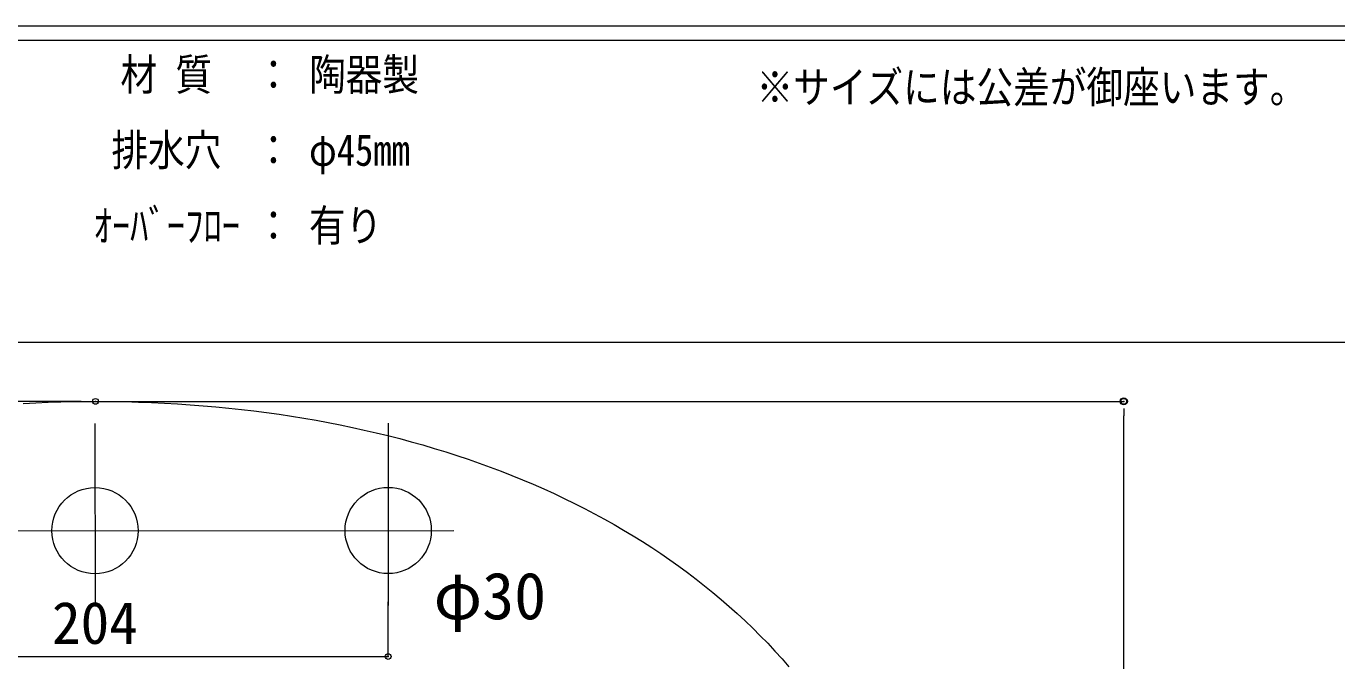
# Model space of a CAD drawing. Units: millimetres, scale not verified. Extents: x -1002 to 1010, y -687 to 676.
# Drawn here: x -500.5 to -44.5, y 419.3 to 640 of the extents above; entities that cross this region are included whole.
import ezdxf
from ezdxf.enums import TextEntityAlignment as Align

# ---------------------------------------------------------------- set-up
doc = ezdxf.new("R2010")
doc.units = ezdxf.units.MM
doc.header["$LTSCALE"] = 5
doc.header["$PDMODE"] = 32
doc.header["$PDSIZE"] = 2
doc.layers.add('0-0', color=7, linetype='Continuous', lineweight=15)
doc.layers.add('F-0', color=7, linetype='Continuous', lineweight=15)
doc.styles.add('ＭＳ ゴシック', font='')
doc.styles.get('ＭＳ ゴシック').set_extended_font_data('MS Gothic')

# ---------------------------------------------------------------- blocks, each defined once
blk = doc.blocks.new('_DOT')
at = {"layer": '0-0'}
blk.add_line((-0.5, 0), (-1, 0), dxfattribs=at)
blk.add_circle((0, 0), 0.25, dxfattribs=at)
blk.add_circle((0, 0), 0.25, dxfattribs=at)

msp = doc.modelspace()

# ---------------------------------------------------------------- linework, layer by layer
at = {"layer": 'F-0'}
for p, q in [((1002.034, 640.036), (-1002.086, 640.036)), ((1002.034, 635.036), (-1002.086, 635.036)), ((1002.034, 530.036), (-1002.086, 530.036)), ((-481.387, 509.52), (-598.564, 509.52)), ((-471.387, 509.52), (-118.598, 509.52)), ((-476.562, 501.865), (-476.512, 438.47)), ((-374.563, 501.945), (-374.512, 438.551)), ((-118.598, 54.52), (-118.598, 504.52)), ((-598.271, 464.424), (-351.642, 464.619))]:
    msp.add_line(p, q, dxfattribs=at)
at = {"layer": 'F-0', "color": 4, "lineweight": 9}
for p, q in [((-374.533, 420.751), (-374.533, 439.784)), ((-578.533, 420.751), (-374.533, 420.751))]:
    msp.add_line(p, q, dxfattribs=at)
at = {"layer": 'F-0', "lineweight": 18}
for points in [[(-501.488, 508.782), (-497.146, 509.022), (-492.794, 509.212), (-488.431, 509.352), (-484.059, 509.452), (-479.678, 509.512), (-475.233, 509.522), (-470.63, 509.482), (-466.043, 509.412), (-461.473, 509.282), (-456.922, 509.122), (-452.39, 508.912), (-447.876, 508.652), (-443.382, 508.352), (-438.909, 508.012), (-434.456, 507.622), (-430.025, 507.192), (-425.616, 506.712), (-421.229, 506.192), (-416.865, 505.632)], [(-416.865, 505.632), (-412.524, 505.022), (-408.208, 504.372), (-403.916, 503.682), (-399.65, 502.942), (-395.409, 502.162), (-391.194, 501.332), (-387.006, 500.462), (-382.846, 499.552), (-378.713, 498.592), (-374.609, 497.592), (-370.533, 496.552), (-366.488, 495.472), (-362.472, 494.342), (-358.487, 493.162), (-354.532, 491.952), (-350.61, 490.692), (-346.72, 489.392), (-342.862, 488.042), (-339.038, 486.662), (-335.248, 485.232), (-331.492, 483.752), (-327.771, 482.242), (-324.085, 480.682), (-320.436, 479.082), (-316.823, 477.432), (-313.247, 475.752), (-309.709, 474.022), (-306.208, 472.252), (-302.747, 470.432), (-299.325, 468.582), (-295.943, 466.682), (-292.601, 464.742), (-289.3, 462.762), (-286.04, 460.732), (-282.823, 458.672), (-279.648, 456.562), (-276.516, 454.412), (-273.427, 452.212), (-270.383, 449.982)], [(-270.383, 449.982), (-267.383, 447.702), (-264.429, 445.382), (-261.521, 443.022), (-258.658, 440.622), (-255.843, 438.182), (-253.075, 435.692), (-250.355, 433.172), (-247.684, 430.602), (-245.061, 427.992), (-242.489, 425.342), (-239.966, 422.652), (-237.494, 419.912), (-235.073, 417.142)]]:
    msp.add_lwpolyline(points, dxfattribs=at)
at = {"layer": 'F-0'}
for centre in [(-476.533, 464.52), (-374.533, 464.601)]:
    msp.add_circle(centre, 15, dxfattribs=at)
for p in [(-476.387, 509.52), (-476.387, 509.52), (-118.598, 509.52)]:
    msp.add_point(p, dxfattribs=at)
at = {"layer": 'F-0', "color": 6}
msp.add_point((-374.533, 420.751), dxfattribs=at)

# ---------------------------------------------------------------- block references
at = {"layer": 'F-0', "xscale": 5, "yscale": 5, "rotation": 90}
msp.add_blockref('_DOT', (-118.598, 509.52), dxfattribs=at)

# ---------------------------------------------------------------- texts
at = {"layer": 'F-0', "style": 'ＭＳ ゴシック', "width": 0.85}
for s, p in [('材 質', (-467.711, 614.411)), ('陶器製', (-402.086, 614.411)), ('：', (-420.836, 614.411)), ('※サイズには公差が御座います。', (-246.359, 610.036)), ('排水穴', (-470.836, 588.161)), ('φ45mm', (-402.086, 588.161)), ('：', (-420.836, 588.161)), ('ｵｰﾊﾞｰﾌﾛｰ', (-477.086, 561.911)), ('：', (-420.836, 561.911)), ('有り', (-402.086, 561.911))]:
    msp.add_text(s, height=11, dxfattribs=at).set_placement(p, align=Align.BOTTOM_LEFT)
at = {"layer": 'F-0', "style": 'ＭＳ ゴシック'}
for s, height, p in [('φ30', 16.35, (-358.728, 428.787)), ('204', 14.66, (-491.533, 420.751))]:
    msp.add_text(s, height=height, dxfattribs=at).set_placement(p, align=Align.BOTTOM_LEFT)

doc.saveas('drawing.dxf')
